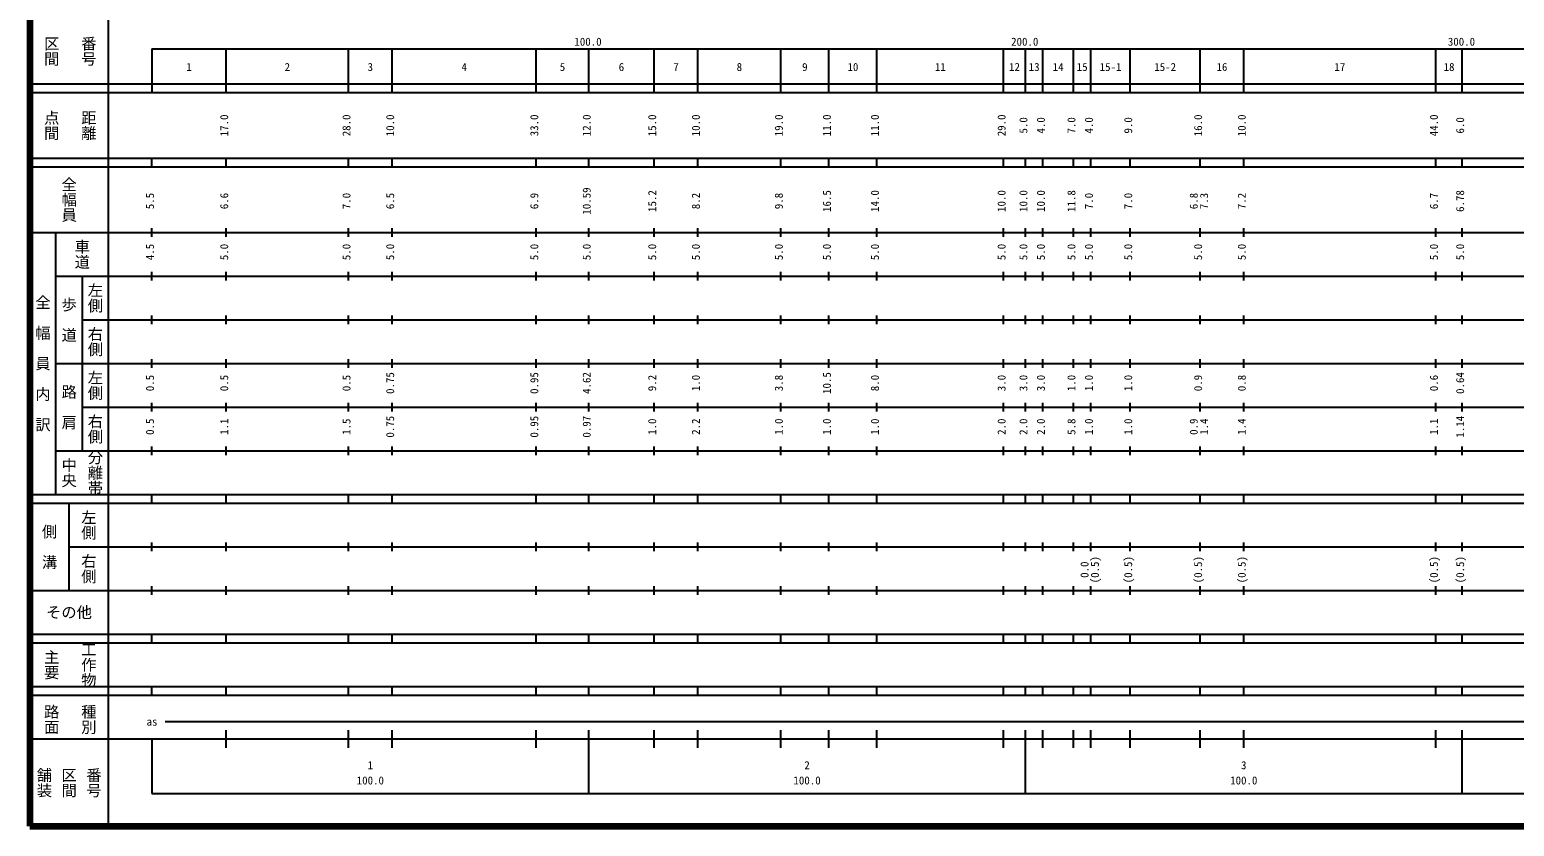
# Model space of a CAD drawing. Units: millimetres on the paper, enlarged 1000 times. Extents: x 40000 to 680000, y 20000 to 380000.
# Drawn here: x 40000 to 379945, y 20000 to 202409 of the extents above; entities that cross this region are included whole.
import ezdxf
from ezdxf.enums import TextEntityAlignment as Align

# ---------------------------------------------------------------- set-up
doc = ezdxf.new("R2010")
doc.units = ezdxf.units.MM
doc.header["$LTSCALE"] = 1000
doc.layers.add('M-TTL', color=2, linetype='Continuous', lineweight=140)
doc.layers.add('M-TTL-BAND', color=7, linetype='Continuous', lineweight=25)
doc.styles.add('@ＭＳ ゴシック', font='')
doc.styles.add('ＭＳ ゴシック', font='')
doc.styles.get('@ＭＳ ゴシック').set_extended_font_data('@MS Gothic')
doc.styles.get('ＭＳ ゴシック').set_extended_font_data('MS Gothic')

msp = doc.modelspace()

# ---------------------------------------------------------------- linework, layer by layer
at = {"layer": 'M-TTL'}
for p, q in [((40000, 380000), (40000, 20000)), ((40000, 20000), (680000, 20000))]:
    msp.add_line(p, q, dxfattribs=at)
at = {"layer": 'M-TTL-BAND'}
for p, q in [((58000, 370000), (58000, 20000)), ((68000, 198000), (579000, 198000)), ((68000, 198000), (68000, 188000)), ((85000, 188000), (85000, 198000)), ((113000, 188000), (113000, 198000)), ((123000, 188000), (123000, 198000)), ((156000, 188000), (156000, 198000)), ((168000, 188000), (168000, 198000)), ((183000, 188000), (183000, 198000)), ((193000, 188000), (193000, 198000)), ((212000, 188000), (212000, 198000)), ((223000, 188000), (223000, 198000)), ((234000, 188000), (234000, 198000)), ((263000, 188000), (263000, 198000)), ((268000, 188000), (268000, 198000)), ((272000, 188000), (272000, 198000)), ((279000, 188000), (279000, 198000)), ((283000, 188000), (283000, 198000)), ((292000, 188000), (292000, 198000)), ((308000, 188000), (308000, 198000)), ((318000, 188000), (318000, 198000)), ((362000, 188000), (362000, 198000)), ((368000, 188000), (368000, 198000)), ((40000, 190000), (579000, 190000)), ((40000, 188000), (579000, 188000)), ((40000, 173000), (579000, 173000)), ((40000, 171000), (579000, 171000)), ((68000, 171000), (68000, 173000)), ((85000, 171000), (85000, 173000)), ((113000, 171000), (113000, 173000)), ((123000, 171000), (123000, 173000)), ((156000, 171000), (156000, 173000)), ((168000, 171000), (168000, 173000)), ((183000, 171000), (183000, 173000)), ((193000, 171000), (193000, 173000)), ((212000, 171000), (212000, 173000)), ((223000, 171000), (223000, 173000)), ((234000, 171000), (234000, 173000)), ((263000, 171000), (263000, 173000)), ((268000, 171000), (268000, 173000)), ((272000, 171000), (272000, 173000)), ((279000, 171000), (279000, 173000)), ((283000, 171000), (283000, 173000)), ((292000, 171000), (292000, 173000)), ((308000, 171000), (308000, 173000)), ((318000, 171000), (318000, 173000)), ((362000, 171000), (362000, 173000)), ((368000, 171000), (368000, 173000)), ((68000, 155000), (68000, 157000)), ((85000, 155000), (85000, 157000)), ((113000, 155000), (113000, 157000)), ((123000, 155000), (123000, 157000)), ((156000, 155000), (156000, 157000)), ((168000, 155000), (168000, 157000)), ((183000, 155000), (183000, 157000)), ((193000, 155000), (193000, 157000)), ((212000, 155000), (212000, 157000)), ((223000, 155000), (223000, 157000)), ((234000, 155000), (234000, 157000)), ((263000, 155000), (263000, 157000)), ((268000, 155000), (268000, 157000)), ((272000, 155000), (272000, 157000)), ((279000, 155000), (279000, 157000)), ((283000, 155000), (283000, 157000)), ((292000, 155000), (292000, 157000)), ((308000, 155000), (308000, 157000)), ((318000, 155000), (318000, 157000)), ((362000, 155000), (362000, 157000)), ((368000, 155000), (368000, 157000)), ((40000, 156000), (579000, 156000)), ((46000, 96000), (46000, 156000)), ((68000, 145000), (68000, 147000)), ((85000, 145000), (85000, 147000)), ((113000, 145000), (113000, 147000)), ((123000, 145000), (123000, 147000)), ((156000, 145000), (156000, 147000)), ((168000, 145000), (168000, 147000)), ((183000, 145000), (183000, 147000)), ((193000, 145000), (193000, 147000)), ((212000, 145000), (212000, 147000)), ((223000, 145000), (223000, 147000)), ((234000, 145000), (234000, 147000)), ((263000, 145000), (263000, 147000)), ((268000, 145000), (268000, 147000)), ((272000, 145000), (272000, 147000)), ((279000, 145000), (279000, 147000)), ((283000, 145000), (283000, 147000)), ((292000, 145000), (292000, 147000)), ((308000, 145000), (308000, 147000)), ((318000, 145000), (318000, 147000)), ((362000, 145000), (362000, 147000)), ((368000, 145000), (368000, 147000)), ((46000, 146000), (579000, 146000)), ((52000, 146000), (52000, 106000)), ((52000, 136000), (579000, 136000)), ((68000, 135000), (68000, 137000)), ((85000, 135000), (85000, 137000)), ((113000, 135000), (113000, 137000)), ((123000, 135000), (123000, 137000)), ((156000, 135000), (156000, 137000)), ((168000, 135000), (168000, 137000)), ((183000, 135000), (183000, 137000)), ((193000, 135000), (193000, 137000)), ((212000, 135000), (212000, 137000)), ((223000, 135000), (223000, 137000)), ((234000, 135000), (234000, 137000)), ((263000, 135000), (263000, 137000)), ((268000, 135000), (268000, 137000)), ((272000, 135000), (272000, 137000)), ((279000, 135000), (279000, 137000)), ((283000, 135000), (283000, 137000)), ((292000, 135000), (292000, 137000)), ((308000, 135000), (308000, 137000)), ((318000, 135000), (318000, 137000)), ((362000, 135000), (362000, 137000)), ((368000, 135000), (368000, 137000)), ((46000, 126000), (579000, 126000)), ((68000, 125000), (68000, 127000)), ((85000, 125000), (85000, 127000)), ((113000, 125000), (113000, 127000)), ((123000, 125000), (123000, 127000)), ((156000, 125000), (156000, 127000)), ((168000, 125000), (168000, 127000)), ((183000, 125000), (183000, 127000)), ((193000, 125000), (193000, 127000)), ((212000, 125000), (212000, 127000)), ((223000, 125000), (223000, 127000)), ((234000, 125000), (234000, 127000)), ((263000, 125000), (263000, 127000)), ((268000, 125000), (268000, 127000)), ((272000, 125000), (272000, 127000)), ((279000, 125000), (279000, 127000)), ((283000, 125000), (283000, 127000)), ((292000, 125000), (292000, 127000)), ((308000, 125000), (308000, 127000)), ((318000, 125000), (318000, 127000)), ((362000, 125000), (362000, 127000)), ((368000, 125000), (368000, 127000)), ((52000, 116000), (579000, 116000)), ((68000, 115000), (68000, 117000)), ((85000, 115000), (85000, 117000)), ((113000, 115000), (113000, 117000)), ((123000, 115000), (123000, 117000)), ((156000, 115000), (156000, 117000)), ((168000, 115000), (168000, 117000)), ((183000, 115000), (183000, 117000)), ((193000, 115000), (193000, 117000)), ((212000, 115000), (212000, 117000)), ((223000, 115000), (223000, 117000)), ((234000, 115000), (234000, 117000)), ((263000, 115000), (263000, 117000)), ((268000, 115000), (268000, 117000)), ((272000, 115000), (272000, 117000)), ((279000, 115000), (279000, 117000)), ((283000, 115000), (283000, 117000)), ((292000, 115000), (292000, 117000)), ((308000, 115000), (308000, 117000)), ((318000, 115000), (318000, 117000)), ((362000, 115000), (362000, 117000)), ((368000, 115000), (368000, 117000)), ((46000, 106000), (579000, 106000)), ((68000, 105000), (68000, 107000)), ((85000, 105000), (85000, 107000)), ((113000, 105000), (113000, 107000)), ((123000, 105000), (123000, 107000)), ((156000, 105000), (156000, 107000)), ((168000, 105000), (168000, 107000)), ((183000, 105000), (183000, 107000)), ((193000, 105000), (193000, 107000)), ((212000, 105000), (212000, 107000)), ((223000, 105000), (223000, 107000)), ((234000, 105000), (234000, 107000)), ((263000, 105000), (263000, 107000)), ((268000, 105000), (268000, 107000)), ((272000, 105000), (272000, 107000)), ((279000, 105000), (279000, 107000)), ((283000, 105000), (283000, 107000)), ((292000, 105000), (292000, 107000)), ((308000, 105000), (308000, 107000)), ((318000, 105000), (318000, 107000)), ((362000, 105000), (362000, 107000)), ((368000, 105000), (368000, 107000)), ((40000, 96000), (579000, 96000)), ((68000, 94000), (68000, 96000)), ((85000, 94000), (85000, 96000)), ((113000, 94000), (113000, 96000)), ((123000, 94000), (123000, 96000)), ((156000, 94000), (156000, 96000)), ((168000, 94000), (168000, 96000)), ((183000, 94000), (183000, 96000)), ((193000, 94000), (193000, 96000)), ((212000, 94000), (212000, 96000)), ((223000, 94000), (223000, 96000)), ((234000, 94000), (234000, 96000)), ((263000, 94000), (263000, 96000)), ((268000, 94000), (268000, 96000)), ((272000, 94000), (272000, 96000)), ((279000, 94000), (279000, 96000)), ((283000, 94000), (283000, 96000)), ((292000, 94000), (292000, 96000)), ((308000, 94000), (308000, 96000)), ((318000, 94000), (318000, 96000)), ((362000, 94000), (362000, 96000)), ((368000, 94000), (368000, 96000)), ((40000, 94000), (579000, 94000)), ((49000, 94000), (49000, 74000)), ((68000, 83000), (68000, 85000)), ((85000, 83000), (85000, 85000)), ((113000, 83000), (113000, 85000)), ((123000, 83000), (123000, 85000)), ((156000, 83000), (156000, 85000)), ((168000, 83000), (168000, 85000)), ((183000, 83000), (183000, 85000)), ((193000, 83000), (193000, 85000)), ((212000, 83000), (212000, 85000)), ((223000, 83000), (223000, 85000)), ((234000, 83000), (234000, 85000)), ((263000, 83000), (263000, 85000)), ((268000, 83000), (268000, 85000)), ((272000, 83000), (272000, 85000)), ((279000, 83000), (279000, 85000)), ((283000, 83000), (283000, 85000)), ((292000, 83000), (292000, 85000)), ((308000, 83000), (308000, 85000)), ((318000, 83000), (318000, 85000)), ((362000, 83000), (362000, 85000)), ((368000, 83000), (368000, 85000)), ((49000, 84000), (579000, 84000)), ((68000, 73000), (68000, 75000)), ((85000, 73000), (85000, 75000)), ((113000, 73000), (113000, 75000)), ((123000, 73000), (123000, 75000)), ((156000, 73000), (156000, 75000)), ((168000, 73000), (168000, 75000)), ((183000, 73000), (183000, 75000)), ((193000, 73000), (193000, 75000)), ((212000, 73000), (212000, 75000)), ((223000, 73000), (223000, 75000)), ((234000, 73000), (234000, 75000)), ((263000, 73000), (263000, 75000)), ((268000, 73000), (268000, 75000)), ((272000, 73000), (272000, 75000)), ((279000, 73000), (279000, 75000)), ((283000, 73000), (283000, 75000)), ((292000, 73000), (292000, 75000)), ((308000, 73000), (308000, 75000)), ((318000, 73000), (318000, 75000)), ((362000, 73000), (362000, 75000)), ((368000, 73000), (368000, 75000)), ((40000, 74000), (579000, 74000)), ((40000, 64000), (579000, 64000)), ((40000, 62000), (579000, 62000)), ((68000, 62000), (68000, 64000)), ((85000, 62000), (85000, 64000)), ((113000, 62000), (113000, 64000)), ((123000, 62000), (123000, 64000)), ((156000, 62000), (156000, 64000)), ((168000, 62000), (168000, 64000)), ((183000, 62000), (183000, 64000)), ((193000, 62000), (193000, 64000)), ((212000, 62000), (212000, 64000)), ((223000, 62000), (223000, 64000)), ((234000, 62000), (234000, 64000)), ((263000, 62000), (263000, 64000)), ((268000, 62000), (268000, 64000)), ((272000, 62000), (272000, 64000)), ((279000, 62000), (279000, 64000)), ((283000, 62000), (283000, 64000)), ((292000, 62000), (292000, 64000)), ((308000, 62000), (308000, 64000)), ((318000, 62000), (318000, 64000)), ((362000, 62000), (362000, 64000)), ((368000, 62000), (368000, 64000)), ((40000, 52000), (579000, 52000)), ((68000, 50000), (68000, 52000)), ((85000, 50000), (85000, 52000)), ((113000, 50000), (113000, 52000)), ((123000, 50000), (123000, 52000)), ((156000, 50000), (156000, 52000)), ((168000, 50000), (168000, 52000)), ((183000, 50000), (183000, 52000)), ((193000, 50000), (193000, 52000)), ((212000, 50000), (212000, 52000)), ((223000, 50000), (223000, 52000)), ((234000, 50000), (234000, 52000)), ((263000, 50000), (263000, 52000)), ((268000, 50000), (268000, 52000)), ((272000, 50000), (272000, 52000)), ((279000, 50000), (279000, 52000)), ((283000, 50000), (283000, 52000)), ((292000, 50000), (292000, 52000)), ((308000, 50000), (308000, 52000)), ((318000, 50000), (318000, 52000)), ((362000, 50000), (362000, 52000)), ((368000, 50000), (368000, 52000)), ((40000, 50000), (579000, 50000)), ((71000, 44000), (565000, 44000)), ((85000, 38000), (85000, 42000)), ((113000, 38000), (113000, 42000)), ((123000, 38000), (123000, 42000)), ((156000, 38000), (156000, 42000)), ((168000, 27500), (168000, 42000)), ((183000, 38000), (183000, 42000)), ((193000, 38000), (193000, 42000)), ((212000, 38000), (212000, 42000)), ((223000, 38000), (223000, 42000)), ((234000, 38000), (234000, 42000)), ((263000, 38000), (263000, 42000)), ((268000, 27500), (268000, 42000)), ((272000, 38000), (272000, 42000)), ((279000, 38000), (279000, 42000)), ((283000, 38000), (283000, 42000)), ((292000, 38000), (292000, 42000)), ((308000, 38000), (308000, 42000)), ((318000, 38000), (318000, 42000)), ((362000, 38000), (362000, 42000)), ((368000, 27500), (368000, 42000)), ((40000, 40000), (579000, 40000)), ((68000, 40000), (68000, 27500)), ((68000, 27500), (579000, 27500))]:
    msp.add_line(p, q, dxfattribs=at)

# ---------------------------------------------------------------- texts
at = {"layer": 'M-TTL-BAND', "style": '@ＭＳ ゴシック'}
for s, p in [('区間', (45000, 197500)), ('番号', (53500, 197500)), ('点間', (45000, 180500)), ('距離', (53500, 180500)), ('全幅員', (49000, 163500)), ('車道', (52000, 151000)), ('左側', (55000, 141000)), ('全\u3000幅\u3000員\u3000内\u3000訳', (43000, 126000)), ('歩\u3000道', (49000, 136000)), ('右側', (55000, 131000)), ('左側', (55000, 121000)), ('路\u3000肩', (49000, 116000)), ('右側', (55000, 111000)), ('分離帯', (55000, 101000)), ('中央', (49000, 101000)), ('左側', (53500, 89000)), ('側\u3000溝', (44500, 84000)), ('右側', (53500, 79000)), ('工作物', (53500, 57000)), ('主要', (45000, 57000)), ('路面', (45000, 44500)), ('種別', (53500, 44500)), ('舗装', (43333, 30000)), ('区間', (49000, 30000)), ('番号', (54667, 30000))]:
    msp.add_text(s, height=2566, rotation=270, dxfattribs=at).set_placement(p, align=Align.MIDDLE_CENTER)
at = {"layer": 'M-TTL-BAND', "style": 'ＭＳ ゴシック'}
for s, p in [('100.0', (167844, 198195)), ('200.0', (267844, 198195)), ('300.0', (367844, 198195)), ('1', (76500, 192405)), ('2', (99000, 192405)), ('3', (118000, 192405)), ('4', (139500, 192405)), ('5', (162000, 192405)), ('6', (175500, 192405)), ('7', (188000, 192405)), ('8', (202500, 192405)), ('9', (217500, 192405)), ('10', (228500, 192405)), ('11', (248500, 192405)), ('12', (265500, 192405)), ('13', (270000, 192405)), ('14', (275500, 192405)), ('15', (281000, 192405)), ('15-1', (287500, 192405)), ('15-2', (300000, 192405)), ('16', (313000, 192405)), ('17', (340000, 192405)), ('18', (365000, 192405)), ('as', (68000, 42500)), ('1', (118000, 32523)), ('2', (218000, 32523)), ('3', (318000, 32523)), ('100.0', (118000, 29033)), ('100.0', (218000, 29033)), ('100.0', (318000, 29033))]:
    msp.add_text(s, height=1833, dxfattribs=at).set_placement(p, align=Align.BOTTOM_CENTER)
for s, p in [('17.0', (86000, 180500)), ('28.0', (114000, 180500)), ('10.0', (124000, 180500)), ('33.0', (157000, 180500)), ('12.0', (169000, 180500)), ('15.0', (184000, 180500)), ('10.0', (194000, 180500)), ('19.0', (213000, 180500)), ('11.0', (224000, 180500)), ('11.0', (235000, 180500)), ('29.0', (264000, 180500)), ('5.0', (269000, 180500)), ('4.0', (273000, 180500)), ('7.0', (280000, 180500)), ('4.0', (284000, 180500)), ('9.0', (293000, 180500)), ('16.0', (309000, 180500)), ('10.0', (319000, 180500)), ('44.0', (363000, 180500)), ('6.0', (369000, 180500)), ('5.5', (69000, 163174)), ('6.6', (86000, 163174)), ('7.0', (114000, 163174)), ('6.5', (124000, 163174)), ('6.9', (157000, 163174)), ('10.59', (169000, 163174)), ('15.2', (184000, 163174)), ('8.2', (194000, 163174)), ('9.8', (213000, 163174)), ('16.5', (224000, 163174)), ('14.0', (235000, 163174)), ('10.0', (264000, 163174)), ('10.0', (269000, 163174)), ('10.0', (273000, 163174)), ('11.8', (280000, 163174)), ('7.0', (284000, 163174)), ('7.0', (293000, 163174)), ('6.8', (308000, 163174)), ('7.3', (310370, 163174)), ('7.2', (319000, 163174)), ('6.7', (363000, 163174)), ('6.78', (369000, 163174)), ('4.5', (69000, 151500)), ('5.0', (86000, 151500)), ('5.0', (114000, 151500)), ('5.0', (124000, 151500)), ('5.0', (157000, 151500)), ('5.0', (169000, 151500)), ('5.0', (184000, 151500)), ('5.0', (194000, 151500)), ('5.0', (213000, 151500)), ('5.0', (224000, 151500)), ('5.0', (235000, 151500)), ('5.0', (264000, 151500)), ('5.0', (269000, 151500)), ('5.0', (273000, 151500)), ('5.0', (280000, 151500)), ('5.0', (284000, 151500)), ('5.0', (293000, 151500)), ('5.0', (309000, 151500)), ('5.0', (319000, 151500)), ('5.0', (363000, 151500)), ('5.0', (369000, 151500)), ('0.5', (69000, 121500)), ('0.5', (86000, 121500)), ('0.5', (114000, 121500)), ('0.75', (124000, 121500)), ('0.95', (157000, 121500)), ('4.62', (169000, 121500)), ('9.2', (184000, 121500)), ('1.0', (194000, 121500)), ('3.8', (213000, 121500)), ('10.5', (224000, 121500)), ('8.0', (235000, 121500)), ('3.0', (264000, 121500)), ('3.0', (269000, 121500)), ('3.0', (273000, 121500)), ('1.0', (280000, 121500)), ('1.0', (284000, 121500)), ('1.0', (293000, 121500)), ('0.9', (309000, 121500)), ('0.8', (319000, 121500)), ('0.6', (363000, 121500)), ('0.64', (369000, 121500)), ('0.5', (69000, 111500)), ('1.1', (86000, 111500)), ('1.5', (114000, 111500)), ('0.75', (124000, 111500)), ('0.95', (157000, 111500)), ('0.97', (169000, 111500)), ('1.0', (184000, 111500)), ('2.2', (194000, 111500)), ('1.0', (213000, 111500)), ('1.0', (224000, 111500)), ('1.0', (235000, 111500)), ('2.0', (264000, 111500)), ('2.0', (269000, 111500)), ('2.0', (273000, 111500)), ('5.8', (280000, 111500)), ('1.0', (284000, 111500)), ('1.0', (293000, 111500)), ('0.9', (308000, 111500)), ('1.4', (310370, 111500)), ('1.4', (319000, 111500)), ('1.1', (363000, 111500)), ('1.14', (369000, 111500)), ('0.0', (283000, 78764)), ('(0.5)', (285370, 78764)), ('(0.5)', (293000, 78764)), ('(0.5)', (309000, 78764)), ('(0.5)', (319000, 78764)), ('(0.5)', (363000, 78764)), ('(0.5)', (369000, 78764))]:
    msp.add_text(s, height=1833, rotation=90, dxfattribs=at).set_placement(p, align=Align.BOTTOM_CENTER)
msp.add_text('その他', height=2566, dxfattribs=at).set_placement((49000, 69000), align=Align.MIDDLE_CENTER)

doc.saveas('drawing.dxf')
